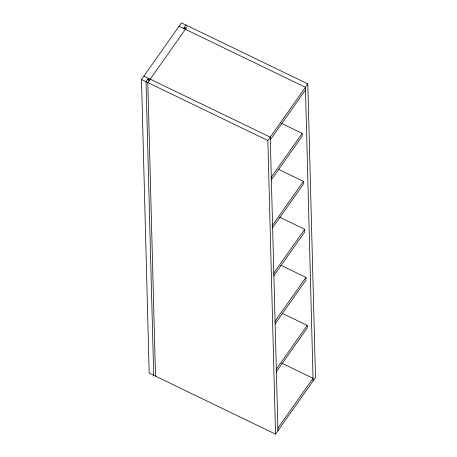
<?xml version="1.0" encoding="UTF-8"?>
<svg xmlns="http://www.w3.org/2000/svg" width="457" height="457" viewBox="0 0 457 457"><rect width="100%" height="100%" fill="white"/><g stroke="black" fill="none" stroke-linecap="round" stroke-linejoin="round"><path stroke-width="0.69" d="M141.499 79.501L181.452 22.85L307.812 83.899L315.501 377.499L275.548 434.15L149.188 373.101L141.499 79.501L267.859 140.55L275.548 434.15M183.571 28.431L185.965 25.032M187.039 26.94L147.817 82.551L155.506 376.157M267.859 140.55L307.812 83.899M270.321 139.768L305.487 89.915M271.092 177.43L302.168 133.37L280.986 123.139M271.161 180.047L302.237 135.986L302.168 133.37M271.944 225.975L303.425 181.338L278.393 169.244M272.418 228.009L303.494 183.954L303.425 181.338M273.606 273.355L304.682 229.3L279.627 217.195M273.674 275.971L304.75 231.916L304.682 229.3M274.868 321.465L305.939 277.41L280.906 265.317M274.937 324.082L306.007 280.027L305.939 277.41M276.125 369.433L307.195 325.373L282.163 313.279M276.194 372.049L307.264 327.989L307.195 325.373M277.873 428.135L313.039 378.282L281.581 363.087M186.108 28.265L184.302 27.391L184.337 28.814M179.058 26.249L305.419 87.298L313.108 380.898M143.892 76.102L270.253 137.151L277.942 430.751M147.674 79.324L149.479 80.192M148.462 80.421L148.405 78.284L146.012 81.683L153.701 375.283"/></g></svg>
